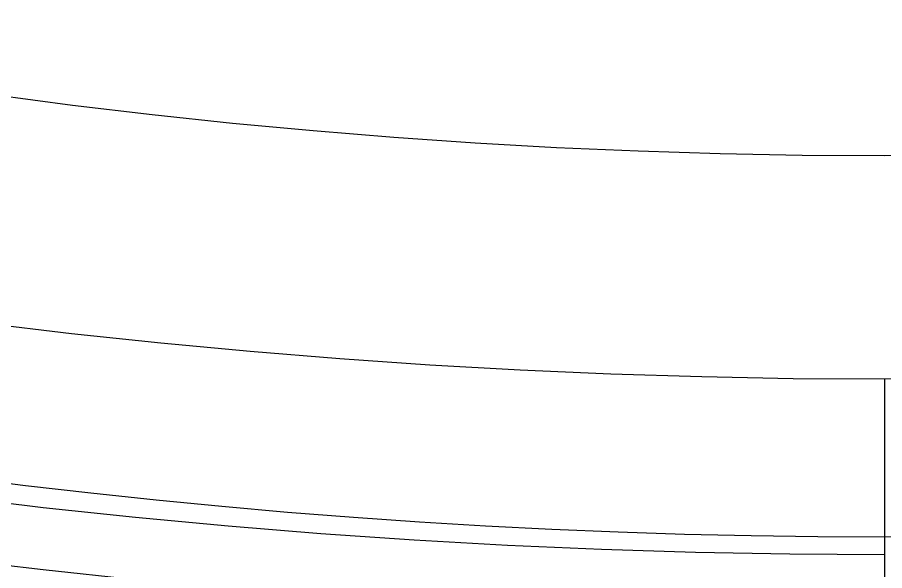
# Model space of a CAD drawing. Header units: centimetres. Extents: x -2.5 to 2.5, y -13.5 to 2.5.
# Drawn here: x -0.1462 to 0, y -13.1283 to -13.0351 of the extents above; entities that cross this region are included whole.
import ezdxf

# ---------------------------------------------------------------- set-up
doc = ezdxf.new("R2010")
doc.units = ezdxf.units.CM
doc.layers.add('Default', color=7, linetype='Continuous', true_color=0x000000)

msp = doc.modelspace()

# ---------------------------------------------------------------- linework, layer by layer
at = {"layer": 'Default'}
msp.add_line((0, -13.09605, -0.48299), (0, -13.16318, -0.8637), dxfattribs=at)
at = {"layer": 'Default', "extrusion": (0, -0.173648, -0.984808)}
for centre, radius, start, end in [((0, 11.61972, 2.68476), 1.235, 90, 270), ((0, 11.61972, 2.69226), 1.1225, 0, 180), ((0, 11.61972, 2.74976), 1.1935, 0, 180), ((0, 11.61972, 2.90295), 1.1935, 22.75227, 157.24773)]:
    msp.add_arc(centre, radius, start, end, dxfattribs=at)
at = {"layer": 'Default', "extrusion": (0, 0.173648, 0.984808)}
for centre, radius, start, end in [((0, 11.61972, -2.74476), 1.235, 270, 90), ((0, 11.61972, -3.20476), 1.075, 0, 180)]:
    msp.add_arc(centre, radius, start, end, dxfattribs=at)
at = {"layer": 'Default', "extrusion": (8.30088e-15, 0.173648, 0.984808)}
msp.add_arc((0, 11.61972, -2.80476), 1.235, 2.98801, 90, dxfattribs=at)
at = {"layer": 'Default', "extrusion": (-6.93889e-17, 0.173648, 0.984808)}
msp.add_arc((0, 11.61972, -3.13634), 1.1935, 23.13753, 156.86247, dxfattribs=at)

doc.saveas('drawing.dxf')
